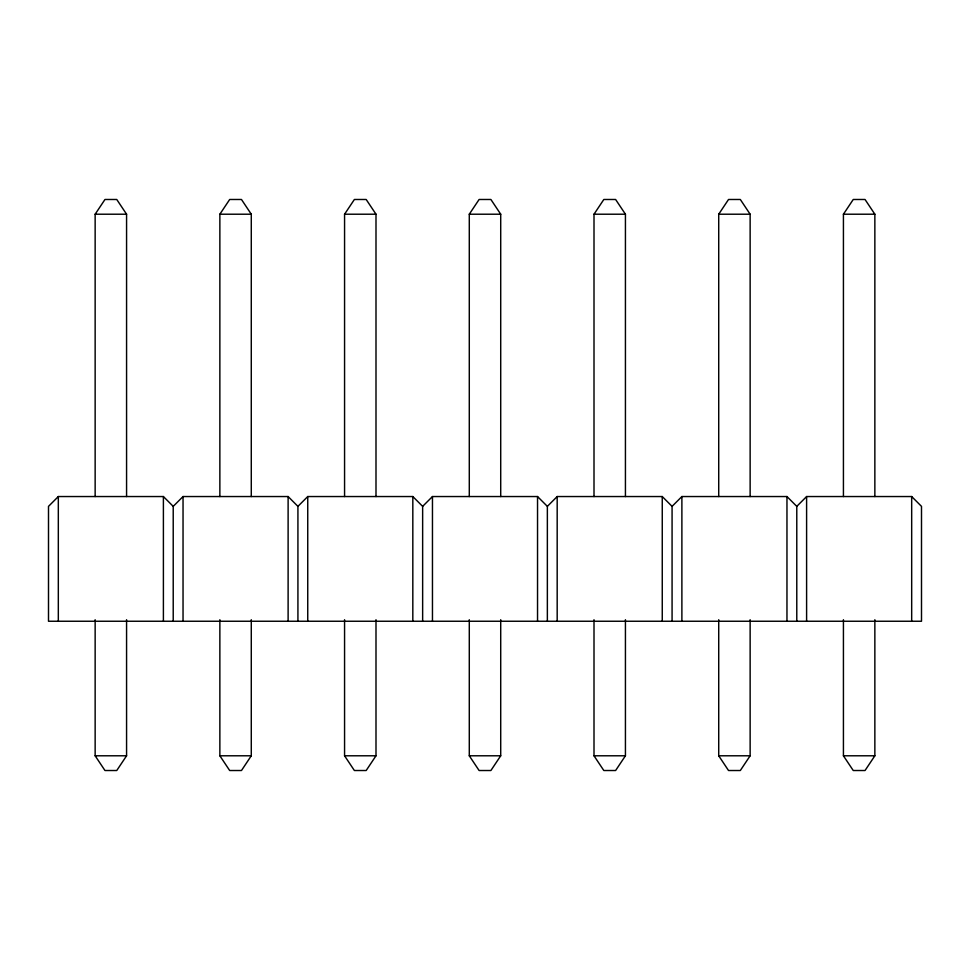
<?xml version="1.0" encoding="UTF-8"?>
<svg xmlns="http://www.w3.org/2000/svg" width="970" height="970" viewBox="0 0 970 970"><rect width="100%" height="100%" fill="white"/><g stroke="black" fill="none" stroke-linecap="round" stroke-linejoin="round"><path stroke-width="1.45" d="M95.145 496.543L95.145 214.212L104.966 199.481L116.752 199.481L126.573 214.212L126.573 496.543M219.863 496.543L219.863 214.212L229.684 199.481L241.469 199.481L251.278 214.212L251.278 496.543M344.568 496.543L344.568 214.212L354.389 199.481L366.175 199.481L375.996 214.212L375.996 496.543M469.286 496.543L469.286 214.212L479.107 199.481L490.893 199.481L500.714 214.212L500.714 496.543M126.573 619.721L126.573 755.788L116.752 770.519L104.966 770.519L95.145 755.788L95.145 619.721M594.004 496.543L594.004 214.212L603.825 199.481L615.611 199.481L625.432 214.212L625.432 496.543M251.278 619.721L251.278 755.788L241.469 770.519L229.684 770.519L219.863 755.788L219.863 619.721M718.721 496.543L718.721 214.212L728.531 199.481L740.316 199.481L750.137 214.212L750.137 496.543M375.996 619.721L375.996 755.788L366.175 770.519L354.389 770.519L344.568 755.788L344.568 619.721M843.427 496.543L843.427 214.212L853.248 199.481L865.034 199.481L874.855 214.212L874.855 496.543M500.714 619.721L500.714 755.788L490.893 770.519L479.107 770.519L469.286 755.788L469.286 619.721M625.432 619.721L625.432 755.788L615.611 770.519L603.825 770.519L594.004 755.788L594.004 619.721M750.137 619.721L750.137 755.788L740.316 770.519L728.531 770.519L718.721 755.788L718.721 619.721M874.855 619.721L874.855 755.788L865.034 770.519L853.248 770.519L843.427 755.788L843.427 619.721M173.218 621.249L173.218 506.364L163.396 496.543L58.321 496.543L48.5 506.364L48.5 621.249L921.5 621.249L921.5 506.364L911.679 496.543L806.603 496.543L796.782 506.364L796.782 621.249M173.218 506.364L183.039 496.543L288.114 496.543L297.923 506.364L297.923 621.249M297.923 506.364L307.745 496.543L412.82 496.543L422.641 506.364L422.641 621.249M422.641 506.364L432.462 496.543L537.538 496.543L547.359 506.364L547.359 621.249M547.359 506.364L557.18 496.543L662.255 496.543L672.077 506.364L672.077 621.249M672.077 506.364L681.886 496.543L786.961 496.543L796.782 506.364M95.145 214.212L126.573 214.212M219.863 214.212L251.278 214.212M344.568 214.212L375.996 214.212M469.286 214.212L500.714 214.212M594.004 214.212L625.432 214.212M718.721 214.212L750.137 214.212M843.427 214.212L874.855 214.212M95.145 755.788L126.573 755.788M219.863 755.788L251.278 755.788M344.568 755.788L375.996 755.788M469.286 755.788L500.714 755.788M594.004 755.788L625.432 755.788M718.721 755.788L750.137 755.788M843.427 755.788L874.855 755.788M911.679 496.543L911.679 621.249M806.603 496.543L806.603 621.249M786.961 496.543L786.961 621.249M681.886 496.543L681.886 621.249M662.255 496.543L662.255 621.249M557.18 496.543L557.18 621.249M537.538 496.543L537.538 621.249M432.462 496.543L432.462 621.249M412.82 496.543L412.82 621.249M307.745 496.543L307.745 621.249M288.114 496.543L288.114 621.249M183.039 496.543L183.039 621.249M163.396 496.543L163.396 621.249M58.321 496.543L58.321 621.249"/></g></svg>
